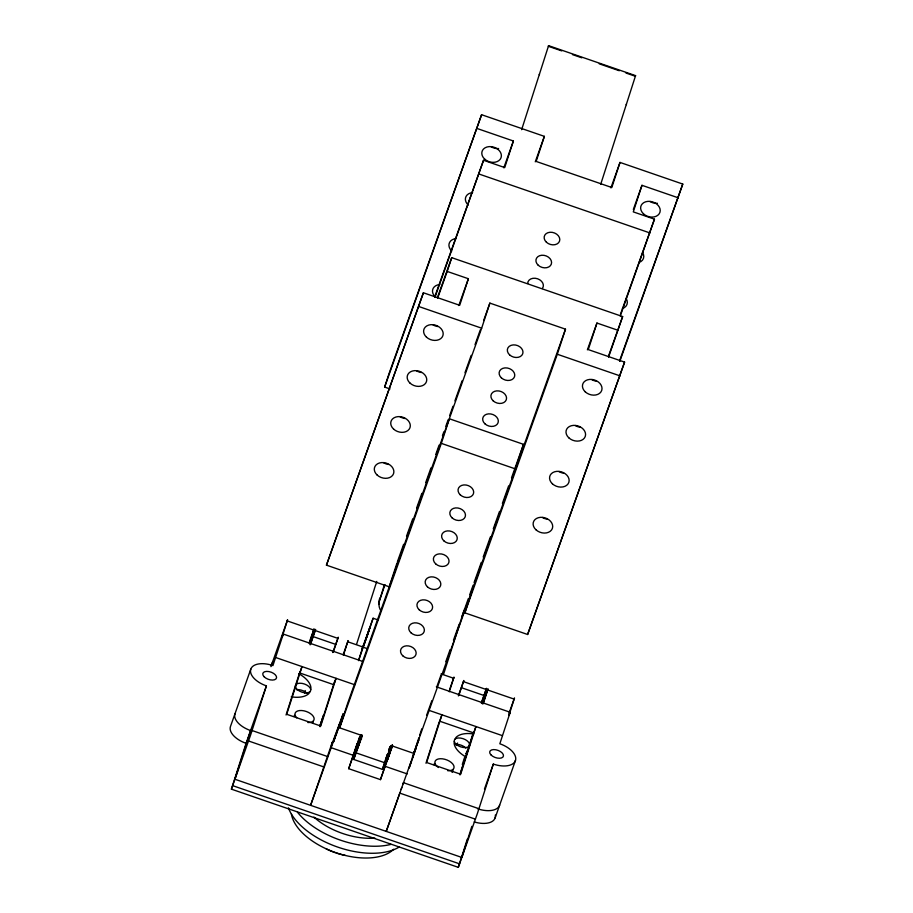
<?xml version="1.0" encoding="UTF-8"?>
<svg xmlns="http://www.w3.org/2000/svg" width="913" height="913" viewBox="0 0 913 913"><rect width="100%" height="100%" fill="white"/><g stroke="black" fill="none" stroke-linecap="round" stroke-linejoin="round"><path stroke-width="1.37" d="M483.639 320.52L489.87 303.105L565.501 329.171L413.76 753.385L391.061 745.556L382.444 769.362L353.708 759.456L361.913 734.782M382.444 769.362L384.59 762.423M381.223 611.254A12.006 11.983 3.8 0 1 379.591 600.298L384.236 585.176M304.782 693.252L305.262 690.548M362.495 661.366L283.281 634.067L272.93 665.577A20.006 10.659 19.5 0 0 250.767 669.218L230.418 726.657A20.006 10.659 19.5 0 0 246.076 743.319L231.4 789.152L458.303 867.35L477.408 813.472L493.317 764.078A20.006 10.659 19.5 0 0 515.48 760.438L495.143 817.877M436.334 686.816L510.184 712.266L499.833 743.775A20.006 10.659 19.5 0 1 515.48 760.438M378.267 620.007L373.109 618.227L366.592 637.936M458.303 867.35L467.33 839.104M283.281 634.067L282.037 637.16L287.595 619.744L270.921 666.638M309.381 643.574L314.072 628.863L312.76 632.367M310.488 644.532L315.59 629.388L310.066 644.772M333.199 652.304L338.278 637.206L332.777 652.533M343.414 655.306L348.104 640.595L343.254 654.495M358.547 660.521L363.146 645.982M449.31 691.792L453.989 677.092L449.573 689.646M458.748 695.58L463.827 680.482L458.337 695.797M481.425 703.444L486.515 688.299L481.471 702.359M483.342 703.524L488.033 688.813L482.749 704.049M510.184 712.266L508.94 715.358L514.498 697.943L508.986 713.327M271.423 665.6L272.725 661.537M231.4 789.152L250.516 735.273L266.413 685.88A20.006 10.659 19.5 0 1 250.767 669.218M286.043 715.005L299.772 672.196M309.222 642.763L310.5 638.746M319.904 725.835L321.319 721.441M323.35 715.815L320.029 725.595M320.075 726.737L334.672 681.246M356.629 644.11L376.761 581.387M521.631 129.68L548.587 45.65L635.574 75.631L600.674 184.392M335.528 736.403L333.507 741.927L339.956 723.107L310.603 805.334L332.4 742.041L331.396 745.51L343.185 713.704L335.973 735.547M355.636 748.706L356.059 747.405M409.754 765.904C405.646 778.778 422.479 729.738 412.744 757.071M443.615 674.079L464.5 608.971M425.972 763.234L439.267 721.749M462.309 764.443L464.477 757.676M459.935 774.338L473.391 732.386M460.004 774.954L473.733 732.146M471.85 826.345L461.875 857.467L234.972 779.268L250.596 730.56A20.006 10.659 19.5 0 1 234.938 713.886M396.984 563.024L389.212 586.785L326.443 565.147L423.392 292.776L459.696 305.296L468.38 278.727L447.199 271.435L451.707 257.66L622.643 316.571L608.56 357.143M390.011 388.949L384.635 387.089L389.132 373.326L481.596 114.718L544.365 136.357L536.171 161.441L611.801 187.507L620.007 162.423L682.776 184.061L619.836 361.297M326.443 565.147L423.392 292.776M384.635 387.089L481.596 114.718M434.965 297.307L483.536 160.266L504.718 167.57L513.391 141.001L477.088 128.493M353.708 759.456L362.324 735.661L339.636 727.832L347.67 703.238L481.665 328.189L489.87 303.105M441.333 443.376L449.379 418.782L523.491 444.334L515.457 468.928L441.333 443.376L339.636 727.832M402.953 783.936L403.363 782.669L478.994 808.735M413.76 753.385L418.827 737.852M419.683 735.262L421.795 728.791M618.135 330.335L596.954 323.042L588.28 349.599L624.583 362.119L527.623 634.489L464.854 612.851L473.048 587.767M464.854 612.851L557.307 354.255L565.501 329.171M678.279 197.824L641.976 185.316L633.291 211.884L654.473 219.177L620.269 316.024M527.623 634.489L624.583 362.119M387.352 754.777L386.336 758.041L387.899 753.773M392.601 745.522L380.47 779.634L348.698 768.689L357.154 743.33M380.47 779.634L392.156 744.962M356.652 745.601L357.382 743.433M392.453 745.499L390.901 750.075M410.348 764.113L411.078 761.933M361.753 736.323L357.588 748.146L361.788 735.684M385.001 761.202L387.306 754.378M390.49 746.229L388.561 751.89M359.962 736.723L348.698 768.689M360.84 734.577L357.907 743.114M401.104 789.38L401.777 787.405M379.591 600.298L385.001 584.617M358.193 741.025L359.049 738.56M388.561 750.737L389.828 747.039M389.28 749.117L389.942 747.245M390.056 752.54L387.203 760.438L392.385 745.042M365.748 639.956L363.328 646.564L369.845 627.676L358.615 660.567M246.076 743.319L266.413 685.88M310.956 637.468L312.314 633.645M548.587 45.65L548.359 46.289L561.746 50.9M539.252 74.706L539.469 74.067M321.798 720.095L323.693 714.719M361.925 649.303L373.109 618.227M357.462 743.958L355.431 749.413M635.574 75.631L635.345 76.258L625.976 73.04M626.227 104.687L626.455 104.048M484.472 789.037L493.317 764.078M434.679 296.942L483.536 160.266M437.338 297.855L451.707 257.66M437.624 298.231L447.199 271.435M503.816 167.809L513.391 141.001M458.805 305.524L468.38 278.727M535.269 161.818L544.365 136.357M397.417 561.7L403.637 544.285M406.513 536.239L412.744 518.824M416.579 508.107L421.84 493.362M425.675 482.646L430.947 467.913M435.741 454.503L439.096 445.133M442.44 435.752L443.878 431.735M445.795 426.371L448.192 419.672M449.63 415.655L452.985 406.274M454.902 400.91L462.081 380.812M464.957 372.778L471.188 355.362M475.022 344.635L480.284 329.901M610.9 187.884L620.007 162.423M426.588 715.37L431.872 700.613M436.665 687.192L440.979 675.118M445.784 661.697L450.098 649.622M453.453 640.23L459.216 624.127M461.613 617.416L464.009 610.706M464.968 608.024L468.323 598.631M469.761 594.614L473.128 585.222M474.087 582.528L481.277 562.408M483.194 557.044L490.395 536.912M493.271 528.867L499.514 511.417M502.39 503.371L508.621 485.921M511.497 477.876L523.491 444.334M633.348 209.431L641.976 185.316M587.379 349.839L596.954 323.042M620.463 314.312L654.473 219.177M608.743 355.419L622.643 316.571M619.55 360.92L682.776 184.061M475.433 819.178L399.803 793.112L386.233 831.401L418.816 739.77L416.088 747.051M362.472 647.796L362.883 646.655M412.379 757.219L414.696 750.863M456.397 745.499L457.561 743.034M572.451 54.586L581.821 57.816M599.213 63.807L619.288 70.735M479.04 174.041L649.965 232.952M418.896 306.551L481.665 328.189M557.307 354.255L620.075 375.882M287.253 620.92L313.718 630.038M315.236 630.563L337.924 638.381M347.762 641.771L362.883 646.986M441.036 673.92L453.647 678.268M463.484 681.657L486.173 689.475M487.679 689.988L514.156 699.118M363.328 647.271L367.197 648.607M313.285 636.658L335.973 644.475M461.522 687.74L484.221 695.558M275.532 657.463L354.803 684.773M428.528 710.188L502.435 735.661M358.935 738.001L361.582 738.914M356.161 752.894L384.898 762.8M331.613 747.861L353.548 755.416M385.309 766.372L407.244 773.927M252.091 730.537L327.733 756.603M248.53 740.979L324.161 767.046M232.701 785.659L459.604 863.858M626.056 298.38A9.997 7.624 18.1 0 1 622.415 308.537M642.49 252.41A9.997 7.624 18.1 0 1 638.86 262.567M657.428 203.291A9.997 7.624 18.1 0 1 649.999 201.533M498.601 148.545A9.997 7.624 18.1 0 1 491.16 146.788M451.764 251.007A9.997 7.624 18.1 0 1 456.215 238.567M468.209 205.037A9.997 7.624 18.1 0 1 472.649 192.597M435.33 296.976A9.997 7.624 18.1 0 1 439.781 284.536M527.691 283.498A8 6.106 18.1 0 1 537.586 278.773A8 6.106 18.1 0 1 542.311 288.531M388.55 464.455A9.997 7.624 18.1 0 1 383.654 462.765M437.863 326.534A9.997 7.624 18.1 0 1 432.967 324.845M404.984 418.485A9.997 7.624 18.1 0 1 400.099 416.796M421.429 372.504A9.997 7.624 18.1 0 1 416.533 370.826M563.823 473.219A9.997 7.624 18.1 0 1 558.927 471.53M580.257 427.25A9.997 7.624 18.1 0 1 575.361 425.561M547.389 519.189A9.997 7.624 18.1 0 1 542.493 517.511M596.691 381.269A9.997 7.624 18.1 0 1 591.795 379.591M499.662 805.118A20.006 10.659 19.5 0 1 477.499 808.747M495.337 815.035A20.006 10.659 19.5 0 1 474.212 821.917M438.354 767.513A9.997 5.33 19.5 0 1 438.286 758.988A9.997 5.33 19.5 0 1 452.78 763.987A9.997 5.33 19.5 0 1 447.804 770.777M433.903 764.683A9.997 5.33 19.5 0 1 434.645 763.485M452.905 769.773A9.997 5.33 19.5 0 1 452.072 772.398M374.866 838.088A50.808 27.07 19.5 0 1 313.924 817.078M390.947 844.377A64.001 34.101 19.5 0 1 297.41 812.136M399.118 847.07A64.001 34.101 19.5 0 1 336.897 846.808A64.001 34.101 19.5 0 1 288.417 807.834M345.24 855.378A39.042 20.794 19.5 0 1 336.669 853.164M335.47 852.765A39.042 20.794 19.5 0 1 326.135 848.805M393.686 849.227A56.001 29.832 19.5 0 1 335.79 852.674A56.001 29.832 19.5 0 1 291.407 813.985M310.066 691.609A8 4.257 19.5 0 1 297.684 689.874A8 4.257 19.5 0 1 299.818 683.221A8 4.257 19.5 0 1 310.74 689.509M466.634 752.734A8 4.257 19.5 0 1 465.562 753.453M455.233 744.449A8 4.257 19.5 0 1 465.938 748.135M467.308 750.634A8 4.257 19.5 0 1 467.228 751.764M296.405 689.714A8 4.257 19.5 0 1 307.099 693.401M454.959 739.21A8 4.257 19.5 0 1 467.33 740.945A8 4.257 19.5 0 1 465.196 747.599A8 4.257 19.5 0 1 454.286 741.31M466.326 757.162A24 12.782 19.5 0 1 454.126 743.593L454.366 740.169L456.146 737.293A24 12.782 19.5 0 1 473.767 733.995M291.258 696.824A24 12.782 19.5 0 0 308.868 693.538L310.66 690.65L310.899 687.227A24 12.782 19.5 0 0 298.688 673.657M296.725 717.812A9.997 5.33 19.5 0 1 299.738 710.542A9.997 5.33 19.5 0 1 313.239 716.283A9.997 5.33 19.5 0 1 307.875 722.548M293.975 716.465A9.997 5.33 19.5 0 1 294.716 715.256M312.988 721.555A9.997 5.33 19.5 0 1 312.885 722.982M379.283 604.429A12.006 11.983 3.8 0 1 379.728 598.243M302.009 666.581L286.705 714.286L320.737 726.018L336.041 678.313L333.781 684.693L299.738 672.961L302.009 666.581M441.926 714.799L426.622 762.503L460.666 774.235L475.958 726.531L473.699 732.911L439.667 721.19L441.926 714.799M460.3 494.88A8 6.106 18.1 0 0 473.425 493.807A8 6.106 18.1 0 0 463.861 484.929A8 6.106 18.1 0 0 460.3 494.88M452.083 517.865A8 6.106 18.1 0 0 465.208 516.804A8 6.106 18.1 0 0 455.644 507.913A8 6.106 18.1 0 0 452.083 517.865M443.866 540.85A8 6.106 18.1 0 0 456.991 539.788A8 6.106 18.1 0 0 447.427 530.898A8 6.106 18.1 0 0 443.866 540.85M435.649 563.835A8 6.106 18.1 0 0 448.774 562.773A8 6.106 18.1 0 0 439.21 553.883A8 6.106 18.1 0 0 435.649 563.835M427.432 586.831A8 6.106 18.1 0 0 440.557 585.758A8 6.106 18.1 0 0 430.993 576.868A8 6.106 18.1 0 0 427.432 586.831M419.215 609.816A8 6.106 18.1 0 0 432.34 608.743A8 6.106 18.1 0 0 422.765 599.852A8 6.106 18.1 0 0 419.215 609.816M410.987 632.8A8 6.106 18.1 0 0 424.111 631.728A8 6.106 18.1 0 0 414.548 622.849A8 6.106 18.1 0 0 410.987 632.8M402.77 655.785A8 6.106 18.1 0 0 415.894 654.712A8 6.106 18.1 0 0 406.331 645.833A8 6.106 18.1 0 0 402.77 655.785M643.471 213.802A9.997 7.624 18.1 0 0 659.882 212.467A9.997 7.624 18.1 0 0 647.922 201.362A9.997 7.624 18.1 0 0 643.471 213.802M484.643 159.067A9.997 7.624 18.1 0 0 501.043 157.732A9.997 7.624 18.1 0 0 489.094 146.616A9.997 7.624 18.1 0 0 484.643 159.067M546.408 242.219A8 6.106 18.1 0 0 559.532 241.158A8 6.106 18.1 0 0 549.968 232.267A8 6.106 18.1 0 0 546.408 242.219M538.191 265.215A8 6.106 18.1 0 0 551.315 264.142A8 6.106 18.1 0 0 541.751 255.252A8 6.106 18.1 0 0 538.191 265.215M377.137 475.034A9.997 7.624 18.1 0 0 393.537 473.699A9.997 7.624 18.1 0 0 381.577 462.594A9.997 7.624 18.1 0 0 377.137 475.034M426.439 337.114A9.997 7.624 18.1 0 0 442.851 335.79A9.997 7.624 18.1 0 0 430.89 324.674A9.997 7.624 18.1 0 0 426.439 337.114M393.571 429.064A9.997 7.624 18.1 0 0 409.971 427.729A9.997 7.624 18.1 0 0 398.022 416.625A9.997 7.624 18.1 0 0 393.571 429.064M410.005 383.095A9.997 7.624 18.1 0 0 426.417 381.76A9.997 7.624 18.1 0 0 414.456 370.655A9.997 7.624 18.1 0 0 410.005 383.095M585.279 391.86A9.997 7.624 18.1 0 0 601.678 390.524A9.997 7.624 18.1 0 0 589.718 379.42A9.997 7.624 18.1 0 0 585.279 391.86M535.965 529.78A9.997 7.624 18.1 0 0 552.365 528.444A9.997 7.624 18.1 0 0 540.416 517.329A9.997 7.624 18.1 0 0 535.965 529.78M568.833 437.829A9.997 7.624 18.1 0 0 585.244 436.494A9.997 7.624 18.1 0 0 573.284 425.39A9.997 7.624 18.1 0 0 568.833 437.829M552.399 483.799A9.997 7.624 18.1 0 0 568.81 482.463A9.997 7.624 18.1 0 0 556.85 471.359A9.997 7.624 18.1 0 0 552.399 483.799M501.374 377.845A8 6.106 18.1 0 0 514.498 376.784A8 6.106 18.1 0 0 504.935 367.893A8 6.106 18.1 0 0 501.374 377.845M509.591 354.86A8 6.106 18.1 0 0 522.715 353.799A8 6.106 18.1 0 0 513.152 344.909A8 6.106 18.1 0 0 509.591 354.86M484.94 423.826A8 6.106 18.1 0 0 498.064 422.753A8 6.106 18.1 0 0 488.501 413.863A8 6.106 18.1 0 0 484.94 423.826M493.157 400.83A8 6.106 18.1 0 0 506.281 399.768A8 6.106 18.1 0 0 496.718 390.878A8 6.106 18.1 0 0 493.157 400.83M490.932 754.846A7.201 3.835 19.5 0 0 502.846 757.139A7.201 3.835 19.5 0 0 495.942 749.79A7.201 3.835 19.5 0 0 490.932 754.846M264.028 676.659A7.201 3.835 19.5 0 0 275.943 678.941A7.201 3.835 19.5 0 0 269.038 671.591A7.201 3.835 19.5 0 0 264.028 676.659"/></g></svg>
